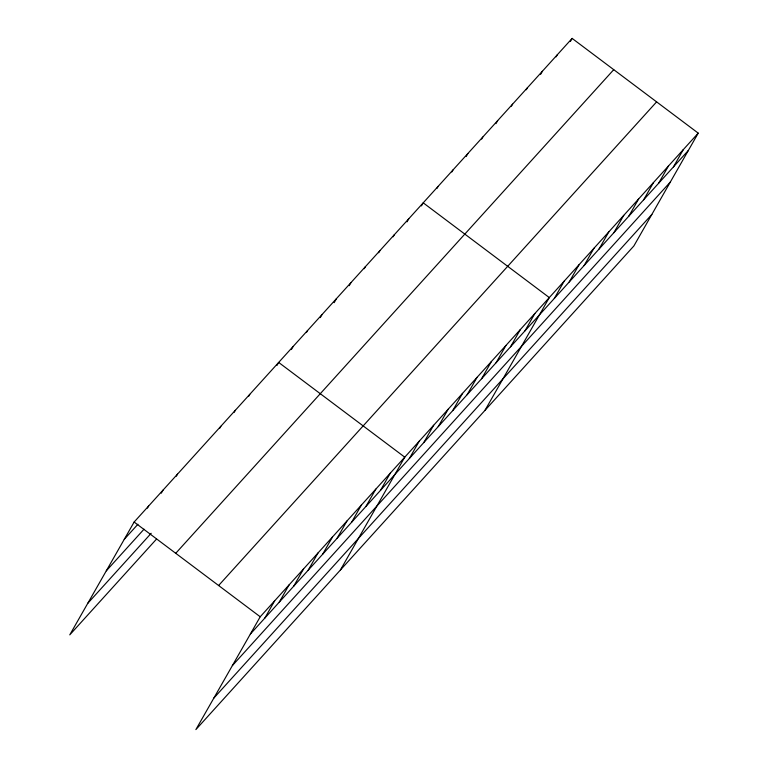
<?xml version="1.0" encoding="UTF-8"?>
<svg xmlns="http://www.w3.org/2000/svg" width="768" height="768" viewBox="0 0 768 768"><rect width="100%" height="100%" fill="white"/><g stroke="black" fill="none" stroke-linecap="round" stroke-linejoin="round"><path stroke-width="1.15" d="M698.227 133.142L260.218 616.771L195.869 729.6L633.869 245.962L698.227 133.142L572.131 38.4L134.131 522.038L69.773 634.858L156.499 539.098M147.427 508.109L148.589 506.074M161.299 493.171L163.037 490.118M176.333 476.189L177.494 474.154M219.696 428.314L220.858 426.278M234.144 412.349L235.306 410.314M248.602 396.394L249.763 394.358M276.931 365.491L278.669 362.438L404.765 457.171L340.406 570M291.379 349.526L293.126 346.474M306.413 332.554L307.574 330.518M320.294 317.606L322.032 314.554M334.166 302.669L336.49 298.598M349.2 285.686L350.938 282.634M364.234 268.714L365.395 266.678M378.691 252.749L379.853 250.714M393.139 236.794L394.301 234.758M407.011 221.846L408.758 218.794M421.469 205.891L423.216 202.838L549.302 297.581L484.954 410.4M436.944 188.429L438.106 186.394M451.834 171.984L452.995 169.949M466.147 156.557L467.885 153.504M481.622 139.094L482.784 137.059M495.926 123.667L497.674 120.614M511.402 106.214L512.563 104.17M526.291 89.77L527.453 87.734M540.605 74.342L542.352 71.29M556.08 56.88L557.242 54.845M570.394 41.453L572.131 38.4M264.806 618.125L274.675 600.816M279.254 602.16L289.133 584.851M293.712 586.205L303.581 568.896M308.17 570.24L318.038 552.931M322.618 554.285L332.496 536.976M337.075 538.32L346.944 521.011M351.533 522.365L361.402 505.056M365.981 506.4L375.859 489.091M380.438 490.445L390.307 473.136M409.344 458.525L419.213 441.216M423.802 442.56L433.67 425.251M438.25 426.605L448.128 409.296M452.707 410.64L462.576 393.331M467.165 394.685L477.034 377.376M481.613 378.72L491.491 361.411M496.07 362.765L505.939 345.456M510.528 346.8L520.397 329.501M524.976 330.845L534.845 313.536M554.323 298.435L564.192 281.136M569.213 281.99L579.091 264.691M584.112 265.555L593.981 248.246M599.002 249.11L608.87 231.802M613.891 232.666L623.76 215.357M628.781 216.221L638.659 198.912M643.68 199.776L653.549 182.467M658.57 183.331L668.438 166.032M673.459 166.886L683.328 149.587M124.262 539.338L137.914 524.266M106.282 570.864L144.019 529.19M87.754 603.341L151.19 533.29M175.738 553.296L613.738 69.667M218.611 585.514L656.611 101.875M250.349 634.08L688.349 150.451M232.368 665.606L670.378 181.968M213.85 698.083L651.85 214.445M134.131 522.038L260.218 616.771"/></g></svg>
